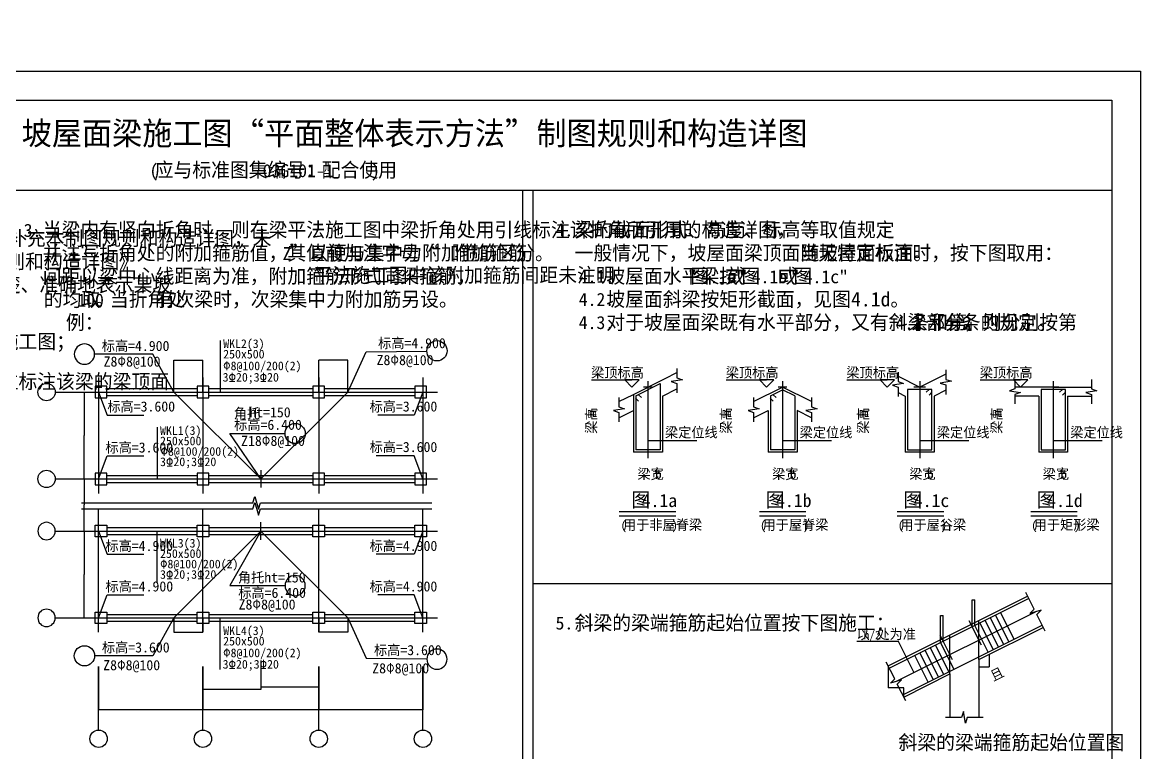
# Model space of a CAD drawing. Header units: metres. Extents: x 353221 to 519218, y 576917 to 745385.
# Drawn here: x 451514 to 490130, y 638170 to 663401 of the extents above; entities that cross this region are included whole.
import ezdxf

# ---------------------------------------------------------------- set-up
doc = ezdxf.new("R2010")
doc.units = ezdxf.units.M
doc.layers.add('PUB_TITLE', color=4, linetype='Continuous')
doc.dimstyles.get("Standard").update_dxf_attribs({"dimtxt": 2.5, "dimasz": 2.5, "dimexe": 1.25, "dimexo": 0.625, "dimtad": 1, "dimcen": 2.5, "dimazin": 3, "dimtfac": 1, "dimtmove": 0, "dimatfit": 3})

# ---------------------------------------------------------------- blocks, each defined once
blk = doc.blocks.new('_AXISO')
blk.add_circle((0, 0), 0.5)
blk = doc.blocks.new('M_S0BKA')
blk.add_lwpolyline([(-0.5, 0.5), (-0.5, -0.5), (0.5, -0.5), (0.5, 0.5)], close=True)
blk = doc.blocks.new('_CLOSEDFILLED')
at = {"color": 0, "linetype": 'BYBLOCK'}
blk.add_solid([(-1, 0), (0, 0), (-1, 0)], dxfattribs=at)
blk = doc.blocks.new('*D10')
for p, q in [((453647.69, 647627.62), (453647.69, 646727.62)), ((453647.44, 646727.62), (453647.19, 646727.62)), ((453647.69, 645827.62), (453647.69, 646727.62)), ((453647.69, 646727.62), (453647.69, 646727.62)), ((453647.94, 646727.62), (453648.19, 646727.62))]:
    blk.add_line(p, q)
at = {"layer": 'Defpoints'}
for p in [(453647.69, 647627.62), (453647.69, 646727.62), (453647.69, 645827.62)]:
    blk.add_point(p, dxfattribs=at)
at = {"layer": 'PUB_TITLE', "xscale": 0.25, "yscale": 0.25}
blk.add_blockref('_CLOSEDFILLED', (453647.69, 646727.62), dxfattribs=at)
at = {"layer": 'PUB_TITLE', "xscale": 0.25, "yscale": 0.25, "rotation": 180}
blk.add_blockref('_CLOSEDFILLED', (453647.69, 646727.62), dxfattribs=at)
at = {"layer": 'PUB_TITLE', "insert": (453647.69, 646728.745), "char_height": 1, "attachment_point": 5}
blk.add_mtext('0', dxfattribs=at)
blk = doc.blocks.new('*D11')
for p, q in [((453647.69, 645827.62), (453647.69, 644327.62)), ((453647.44, 644327.62), (453647.19, 644327.62)), ((453647.69, 642827.62), (453647.69, 644327.62)), ((453647.69, 644327.62), (453647.69, 644327.62)), ((453647.94, 644327.62), (453648.19, 644327.62))]:
    blk.add_line(p, q)
at = {"layer": 'Defpoints'}
for p in [(453647.69, 645827.62), (453647.69, 644327.62), (453647.69, 642827.62)]:
    blk.add_point(p, dxfattribs=at)
at = {"layer": 'PUB_TITLE', "xscale": 0.25, "yscale": 0.25}
blk.add_blockref('_CLOSEDFILLED', (453647.69, 644327.62), dxfattribs=at)
at = {"layer": 'PUB_TITLE', "xscale": 0.25, "yscale": 0.25, "rotation": 180}
blk.add_blockref('_CLOSEDFILLED', (453647.69, 644327.62), dxfattribs=at)
at = {"layer": 'PUB_TITLE', "insert": (453647.69, 644328.745), "char_height": 1, "attachment_point": 5}
blk.add_mtext('0', dxfattribs=at)
blk = doc.blocks.new('*D12')
for p, q in [((461747.69, 642827.62), (461747.69, 642327.62)), ((462747.69, 642827.62), (462747.69, 642327.62)), ((462245.69, 642327.62), (461747.44, 642327.62)), ((462747.94, 642327.62), (462249.69, 642327.62))]:
    blk.add_line(p, q)
at = {"layer": 'Defpoints'}
for p in [(461747.69, 642827.62), (462747.69, 642827.62), (462747.69, 642327.62)]:
    blk.add_point(p, dxfattribs=at)
at = {"layer": 'PUB_TITLE', "xscale": 0.25, "yscale": 0.25}
blk.add_blockref('_CLOSEDFILLED', (461747.69, 642327.62), dxfattribs=at)
at = {"layer": 'PUB_TITLE', "xscale": 0.25, "yscale": 0.25, "rotation": 180}
blk.add_blockref('_CLOSEDFILLED', (462747.69, 642327.62), dxfattribs=at)
at = {"layer": 'PUB_TITLE', "insert": (462247.69, 642327.62), "char_height": 1, "attachment_point": 5}
blk.add_mtext('1000', dxfattribs=at)
blk = doc.blocks.new('*D13')
for p, q in [((456747.69, 642827.62), (456747.69, 642327.62)), ((457747.69, 642827.62), (457747.69, 642327.62)), ((456747.94, 642327.62), (457245.69, 642327.62)), ((457249.69, 642327.62), (457747.44, 642327.62))]:
    blk.add_line(p, q)
at = {"layer": 'Defpoints'}
for p in [(456747.69, 642827.62), (457747.69, 642827.62), (456747.69, 642327.62)]:
    blk.add_point(p, dxfattribs=at)
at = {"layer": 'PUB_TITLE', "xscale": 0.25, "yscale": 0.25, "rotation": 180}
blk.add_blockref('_CLOSEDFILLED', (456747.69, 642327.62), dxfattribs=at)
at = {"layer": 'PUB_TITLE', "xscale": 0.25, "yscale": 0.25}
blk.add_blockref('_CLOSEDFILLED', (457747.69, 642327.62), dxfattribs=at)
at = {"layer": 'PUB_TITLE', "insert": (457247.69, 642327.62), "char_height": 1, "attachment_point": 5}
blk.add_mtext('1000', dxfattribs=at)
blk = doc.blocks.new('*D32')
for p, q in [((456747.69, 650627.62), (456747.69, 651727.62)), ((456747.94, 651727.62), (457245.69, 651727.62)), ((457249.69, 651727.62), (457747.44, 651727.62)), ((457747.69, 650627.62), (457747.69, 651727.62))]:
    blk.add_line(p, q)
at = {"layer": 'Defpoints'}
for p in [(456747.69, 651727.62), (456747.69, 650627.62), (457747.69, 650627.62)]:
    blk.add_point(p, dxfattribs=at)
at = {"layer": 'PUB_TITLE', "xscale": 0.25, "yscale": 0.25, "rotation": 180}
blk.add_blockref('_CLOSEDFILLED', (456747.69, 651727.62), dxfattribs=at)
at = {"layer": 'PUB_TITLE', "xscale": 0.25, "yscale": 0.25}
blk.add_blockref('_CLOSEDFILLED', (457747.69, 651727.62), dxfattribs=at)
at = {"layer": 'PUB_TITLE', "insert": (457247.69, 651727.62), "char_height": 1, "attachment_point": 5}
blk.add_mtext('1000', dxfattribs=at)
blk = doc.blocks.new('*D33')
for p, q in [((462245.69, 651727.62), (461747.44, 651727.62)), ((461747.69, 650627.62), (461747.69, 651727.62)), ((462747.94, 651727.62), (462249.69, 651727.62)), ((462747.69, 650627.62), (462747.69, 651727.62))]:
    blk.add_line(p, q)
at = {"layer": 'Defpoints'}
for p in [(462747.69, 651727.62), (461747.69, 650627.62), (462747.69, 650627.62)]:
    blk.add_point(p, dxfattribs=at)
at = {"layer": 'PUB_TITLE', "xscale": 0.25, "yscale": 0.25}
blk.add_blockref('_CLOSEDFILLED', (461747.69, 651727.62), dxfattribs=at)
at = {"layer": 'PUB_TITLE', "xscale": 0.25, "yscale": 0.25, "rotation": 180}
blk.add_blockref('_CLOSEDFILLED', (462747.69, 651727.62), dxfattribs=at)
at = {"layer": 'PUB_TITLE', "insert": (462247.69, 651727.62), "char_height": 1, "attachment_point": 5}
blk.add_mtext('1000', dxfattribs=at)
blk = doc.blocks.new('*D34')
for p, q in [((457747.69, 641149.31), (457747.69, 639649.31)), ((461747.69, 641149.31), (461747.69, 639649.31)), ((459745.69, 639649.31), (457747.44, 639649.31)), ((461747.94, 639649.31), (459749.69, 639649.31))]:
    blk.add_line(p, q)
at = {"layer": 'Defpoints'}
for p in [(457747.69, 641149.31), (461747.69, 641149.31), (461747.69, 639649.31)]:
    blk.add_point(p, dxfattribs=at)
at = {"layer": 'PUB_TITLE', "xscale": 0.25, "yscale": 0.25}
blk.add_blockref('_CLOSEDFILLED', (457747.69, 639649.31), dxfattribs=at)
at = {"layer": 'PUB_TITLE', "xscale": 0.25, "yscale": 0.25, "rotation": 180}
blk.add_blockref('_CLOSEDFILLED', (461747.69, 639649.31), dxfattribs=at)
at = {"layer": 'PUB_TITLE', "insert": (459747.69, 639649.31), "char_height": 1, "attachment_point": 5}
blk.add_mtext('4000', dxfattribs=at)
blk = doc.blocks.new('*D35')
for p, q in [((459747.69, 641349.31), (459747.69, 640449.31)), ((461747.69, 641149.31), (461747.69, 640449.31)), ((459747.94, 640449.31), (460745.69, 640449.31)), ((460749.69, 640449.31), (461747.44, 640449.31))]:
    blk.add_line(p, q)
at = {"layer": 'Defpoints'}
for p in [(459747.69, 641349.31), (461747.69, 641149.31), (459747.69, 640449.31)]:
    blk.add_point(p, dxfattribs=at)
at = {"layer": 'PUB_TITLE', "xscale": 0.25, "yscale": 0.25, "rotation": 180}
blk.add_blockref('_CLOSEDFILLED', (459747.69, 640449.31), dxfattribs=at)
at = {"layer": 'PUB_TITLE', "xscale": 0.25, "yscale": 0.25}
blk.add_blockref('_CLOSEDFILLED', (461747.69, 640449.31), dxfattribs=at)
at = {"layer": 'PUB_TITLE', "insert": (460747.69, 640449.31), "char_height": 1, "attachment_point": 5}
blk.add_mtext('2000', dxfattribs=at)
blk = doc.blocks.new('*D36')
for p, q in [((457747.69, 641149.31), (457747.69, 640349.31)), ((459747.69, 641349.31), (459747.69, 640349.31)), ((458745.69, 640349.31), (457747.44, 640349.31)), ((459747.94, 640349.31), (458749.69, 640349.31))]:
    blk.add_line(p, q)
at = {"layer": 'Defpoints'}
for p in [(457747.69, 641149.31), (459747.69, 641349.31), (459747.69, 640349.31)]:
    blk.add_point(p, dxfattribs=at)
at = {"layer": 'PUB_TITLE', "xscale": 0.25, "yscale": 0.25}
blk.add_blockref('_CLOSEDFILLED', (457747.69, 640349.31), dxfattribs=at)
at = {"layer": 'PUB_TITLE', "xscale": 0.25, "yscale": 0.25, "rotation": 180}
blk.add_blockref('_CLOSEDFILLED', (459747.69, 640349.31), dxfattribs=at)
at = {"layer": 'PUB_TITLE', "insert": (458747.69, 640349.31), "char_height": 1, "attachment_point": 5}
blk.add_mtext('2000', dxfattribs=at)
blk = doc.blocks.new('*D37')
for p, q in [((454147.69, 641149.31), (454147.69, 639649.31)), ((457747.69, 641149.31), (457747.69, 639649.31)), ((455945.69, 639649.31), (454147.44, 639649.31)), ((457747.94, 639649.31), (455949.69, 639649.31))]:
    blk.add_line(p, q)
at = {"layer": 'Defpoints'}
for p in [(454147.69, 641149.31), (457747.69, 641149.31), (457747.69, 639649.31)]:
    blk.add_point(p, dxfattribs=at)
at = {"layer": 'PUB_TITLE', "xscale": 0.25, "yscale": 0.25}
blk.add_blockref('_CLOSEDFILLED', (454147.69, 639649.31), dxfattribs=at)
at = {"layer": 'PUB_TITLE', "xscale": 0.25, "yscale": 0.25, "rotation": 180}
blk.add_blockref('_CLOSEDFILLED', (457747.69, 639649.31), dxfattribs=at)
at = {"layer": 'PUB_TITLE', "insert": (455947.69, 639649.31), "char_height": 1, "attachment_point": 5}
blk.add_mtext('3600', dxfattribs=at)
blk = doc.blocks.new('*D38')
for p, q in [((461747.69, 641149.31), (461747.69, 639649.31)), ((465347.69, 641149.31), (465347.69, 639649.31)), ((463545.69, 639649.31), (461747.44, 639649.31)), ((465347.94, 639649.31), (463549.69, 639649.31))]:
    blk.add_line(p, q)
at = {"layer": 'Defpoints'}
for p in [(461747.69, 641149.31), (465347.69, 641149.31), (465347.69, 639649.31)]:
    blk.add_point(p, dxfattribs=at)
at = {"layer": 'PUB_TITLE', "xscale": 0.25, "yscale": 0.25}
blk.add_blockref('_CLOSEDFILLED', (461747.69, 639649.31), dxfattribs=at)
at = {"layer": 'PUB_TITLE', "xscale": 0.25, "yscale": 0.25, "rotation": 180}
blk.add_blockref('_CLOSEDFILLED', (465347.69, 639649.31), dxfattribs=at)
at = {"layer": 'PUB_TITLE', "insert": (463547.69, 639649.31), "char_height": 1, "attachment_point": 5}
blk.add_mtext('3600', dxfattribs=at)
blk = doc.blocks.new('*D39')
for p, q in [((453647.69, 650627.62), (453647.69, 649127.62)), ((453647.44, 649127.62), (453647.19, 649127.62)), ((453647.69, 647627.62), (453647.69, 649127.62)), ((453647.69, 649127.62), (453647.69, 649127.62)), ((453647.94, 649127.62), (453648.19, 649127.62))]:
    blk.add_line(p, q)
at = {"layer": 'Defpoints'}
for p in [(453647.69, 650627.62), (453647.69, 649127.62), (453647.69, 647627.62)]:
    blk.add_point(p, dxfattribs=at)
at = {"layer": 'PUB_TITLE', "xscale": 0.25, "yscale": 0.25}
blk.add_blockref('_CLOSEDFILLED', (453647.69, 649127.62), dxfattribs=at)
at = {"layer": 'PUB_TITLE', "xscale": 0.25, "yscale": 0.25, "rotation": 180}
blk.add_blockref('_CLOSEDFILLED', (453647.69, 649127.62), dxfattribs=at)
at = {"layer": 'PUB_TITLE', "insert": (453647.69, 649128.745), "char_height": 1, "attachment_point": 5}
blk.add_mtext('0', dxfattribs=at)
blk = doc.blocks.new('*D98')
for p, q in [((481413.97, 641164.15), (481413.97, 640403.89)), ((481681.795, 640403.89), (481413.72, 640403.89)), ((481950.87, 640403.89), (481682.795, 640403.89)), ((481950.62, 640090.84), (481950.62, 640403.89))]:
    blk.add_line(p, q)
at = {"layer": 'Defpoints'}
for p in [(481413.97, 641164.15), (481950.62, 640403.89), (481950.62, 640090.84)]:
    blk.add_point(p, dxfattribs=at)
at = {"layer": 'PUB_TITLE', "xscale": 0.25, "yscale": 0.25}
blk.add_blockref('_CLOSEDFILLED', (481413.97, 640403.89), dxfattribs=at)
at = {"layer": 'PUB_TITLE', "xscale": 0.25, "yscale": 0.25, "rotation": 180}
blk.add_blockref('_CLOSEDFILLED', (481950.62, 640403.89), dxfattribs=at)
at = {"layer": 'PUB_TITLE', "insert": (481682.295, 640403.89), "char_height": 1, "attachment_point": 5}
blk.add_mtext('h', dxfattribs=at)
blk = doc.blocks.new('*D99')
for p, q in [((484902.23, 641566.64), (484902.23, 641135.64)), ((484544.46, 641387.76), (484544.46, 641135.64)), ((484544.71, 641135.64), (484720.845, 641135.64)), ((484725.845, 641135.64), (484901.98, 641135.64))]:
    blk.add_line(p, q)
at = {"layer": 'Defpoints'}
for p in [(484902.23, 641566.64), (484544.46, 641387.76), (484544.46, 641135.64)]:
    blk.add_point(p, dxfattribs=at)
at = {"layer": 'PUB_TITLE', "xscale": 0.25, "yscale": 0.25, "rotation": 180}
blk.add_blockref('_CLOSEDFILLED', (484544.46, 641135.64), dxfattribs=at)
at = {"layer": 'PUB_TITLE', "xscale": 0.25, "yscale": 0.25}
blk.add_blockref('_CLOSEDFILLED', (484902.23, 641135.64), dxfattribs=at)
at = {"layer": 'PUB_TITLE', "insert": (484723.345, 641135.64), "char_height": 1, "attachment_point": 5}
blk.add_mtext('<=100', dxfattribs=at)
blk = doc.blocks.new('*D100')
for p, q in [((483222.47, 641978.96), (483222.47, 642909.64)), ((483222.72, 642909.64), (483266.19, 642909.64)), ((483268.19, 642909.64), (483311.66, 642909.64)), ((483311.91, 642023.68), (483311.91, 642909.64))]:
    blk.add_line(p, q)
at = {"layer": 'Defpoints'}
for p in [(483222.47, 642909.64), (483222.47, 641978.96), (483311.91, 642023.68)]:
    blk.add_point(p, dxfattribs=at)
at = {"layer": 'PUB_TITLE', "xscale": 0.25, "yscale": 0.25, "rotation": 180}
blk.add_blockref('_CLOSEDFILLED', (483222.47, 642909.64), dxfattribs=at)
at = {"layer": 'PUB_TITLE', "xscale": 0.25, "yscale": 0.25}
blk.add_blockref('_CLOSEDFILLED', (483311.91, 642909.64), dxfattribs=at)
at = {"layer": 'PUB_TITLE', "insert": (483267.19, 642909.64), "char_height": 1, "attachment_point": 5}
blk.add_mtext('50', dxfattribs=at)
blk = doc.blocks.new('*D101')
for p, q in [((484311.91, 642523.68), (484311.91, 643454.37)), ((484312.16, 643454.37), (484355.63, 643454.37)), ((484357.63, 643454.37), (484401.1, 643454.37)), ((484401.35, 642568.4), (484401.35, 643454.37))]:
    blk.add_line(p, q)
at = {"layer": 'Defpoints'}
for p in [(484311.91, 643454.37), (484311.91, 642523.68), (484401.35, 642568.4)]:
    blk.add_point(p, dxfattribs=at)
at = {"layer": 'PUB_TITLE', "xscale": 0.25, "yscale": 0.25, "rotation": 180}
blk.add_blockref('_CLOSEDFILLED', (484311.91, 643454.37), dxfattribs=at)
at = {"layer": 'PUB_TITLE', "xscale": 0.25, "yscale": 0.25}
blk.add_blockref('_CLOSEDFILLED', (484401.35, 643454.37), dxfattribs=at)
at = {"layer": 'PUB_TITLE', "insert": (484356.63, 643454.37), "char_height": 1, "attachment_point": 5}
blk.add_mtext('50', dxfattribs=at)

msp = doc.modelspace()

# ---------------------------------------------------------------- linework, layer by layer
at = {"layer": 'PUB_TITLE'}
for p, q in [((486581.05, 657588.02), (468160.08, 657588.02)), ((468791.6, 620716.65), (468791.6, 657588.02)), ((469156.84, 620716.65), (469156.84, 657588.02)), ((458347.69, 652413.69), (458347.69, 650627.62)), ((456016.96, 651935.09), (454006.43, 651935.09)), ((456747.69, 650627.62), (456016.96, 651935.09)), ((454147.69, 651127.62), (454147.69, 647127.62)), ((457747.69, 651127.62), (457747.69, 647127.62)), ((461747.69, 651127.62), (461747.69, 647127.62)), ((465347.69, 651127.62), (465347.69, 647127.62)), ((472615.35, 650549.28), (473715.35, 651099.28)), ((473715.35, 651099.28), (474115.35, 651299.28)), ((481753.62, 651174.28), (482503.62, 650799.28)), ((483403.62, 651249.28), (482503.62, 650799.28)), ((454427.69, 650747.62), (457547.69, 650747.62)), ((457947.69, 650747.62), (461547.69, 650747.62)), ((461947.69, 650747.62), (465067.69, 650747.62)), ((471165.35, 651049.28), (472565.35, 651049.28)), ((472815.35, 651049.28), (472315.35, 651049.28)), ((472315.35, 651049.28), (472565.35, 650799.28)), ((472565.35, 650799.28), (472815.35, 651049.28)), ((473265.35, 650799.28), (472965.35, 650799.28)), ((473115.35, 650999.28), (473115.35, 648349.28)), ((473615.35, 650490.26), (474115.35, 650740.26)), ((475816.14, 651049.28), (477216.14, 651049.28)), ((476766.14, 650299.28), (477766.14, 650799.28)), ((476966.14, 651049.28), (477216.14, 650799.28)), ((477466.14, 651049.28), (476966.14, 651049.28)), ((477216.14, 650799.28), (477466.14, 651049.28)), ((477916.14, 650799.28), (477616.14, 650799.28)), ((477766.14, 650999.28), (477766.14, 648349.28)), ((478766.14, 650299.28), (477766.14, 650799.28)), ((479980.34, 651049.28), (481380.34, 651049.28)), ((481130.34, 651049.28), (481380.34, 650799.28)), ((481630.34, 651049.28), (481130.34, 651049.28)), ((481380.34, 650799.28), (481630.34, 651049.28)), ((482703.62, 650799.28), (482303.62, 650799.28)), ((482503.62, 650999.28), (482503.62, 648349.28)), ((483403.62, 650690.26), (483003.62, 650490.26)), ((484587.31, 651049.28), (485987.31, 651049.28)), ((486237.31, 651049.28), (485737.31, 651049.28)), ((485737.31, 651049.28), (485987.31, 650799.28)), ((487110.59, 650799.28), (485791.31, 650799.28)), ((485987.31, 650799.28), (486237.31, 651049.28)), ((487310.59, 650799.28), (486910.59, 650799.28)), ((487110.59, 650999.28), (487110.59, 648349.28)), ((487110.59, 650799.28), (488429.87, 650799.28)), ((452647.69, 650627.62), (453647.69, 650627.62)), ((453647.69, 650627.62), (465847.69, 650627.62)), ((454427.69, 650507.62), (457547.69, 650507.62)), ((456747.69, 650627.62), (459747.69, 647627.62)), ((457947.69, 650507.62), (461547.69, 650507.62)), ((462747.69, 650627.62), (459747.69, 647627.62)), ((461947.69, 650507.62), (465067.69, 650507.62)), ((472115.35, 650299.28), (472615.35, 650549.28)), ((472615.35, 650549.28), (472615.35, 648549.28)), ((473615.35, 650490.26), (473615.35, 648549.28)), ((481753.62, 650615.26), (482003.62, 650490.26)), ((482003.62, 650490.26), (482003.62, 648549.28)), ((483003.62, 650490.26), (483003.62, 648549.28)), ((486610.59, 650490.26), (485791.31, 650490.26)), ((486610.59, 650490.26), (486610.59, 648549.28)), ((487610.59, 650490.26), (488429.87, 650490.26)), ((487610.59, 650490.26), (487610.59, 648549.28)), ((472115.35, 649740.26), (472615.35, 649990.26)), ((476766.14, 649740.26), (477266.14, 649990.26)), ((477266.14, 649990.26), (477266.14, 648549.28)), ((478766.14, 649740.26), (478266.14, 649990.26)), ((478266.14, 649990.26), (478266.14, 648549.28)), ((456166.73, 649413.69), (456166.73, 647627.62)), ((458678.84, 649196.52), (460583.68, 649196.52)), ((459747.69, 647627.62), (458678.84, 649196.52)), ((473615.35, 648549.28), (472615.35, 648549.28)), ((478266.14, 648549.28), (477266.14, 648549.28)), ((483003.62, 648549.28), (482003.62, 648549.28)), ((487610.59, 648549.28), (486610.59, 648549.28)), ((452647.69, 647627.62), (453647.69, 647627.62)), ((453647.69, 647627.62), (465847.69, 647627.62)), ((454427.69, 647747.62), (457547.69, 647747.62)), ((457947.69, 647747.62), (461547.69, 647747.62)), ((459747.69, 647927.62), (459747.69, 647327.62)), ((461947.69, 647747.62), (465067.69, 647747.62)), ((454427.69, 647507.62), (457547.69, 647507.62)), ((457947.69, 647507.62), (461547.69, 647507.62)), ((461947.69, 647507.62), (465067.69, 647507.62)), ((454147.69, 642327.62), (454147.69, 646598.36)), ((457747.69, 642327.62), (457747.69, 646598.36)), ((461747.69, 642327.62), (461747.69, 646598.36)), ((465347.69, 642327.62), (465347.69, 646598.36)), ((459747.69, 645527.62), (459747.69, 646127.62)), ((452647.69, 645827.62), (453647.69, 645827.62)), ((453647.69, 645827.62), (465847.69, 645827.62)), ((454427.69, 645947.62), (457547.69, 645947.62)), ((454427.69, 645707.62), (457547.69, 645707.62)), ((456166.73, 644041.55), (456166.73, 645827.62)), ((456747.69, 642827.62), (459747.69, 645827.62)), ((457947.69, 645947.62), (461547.69, 645947.62)), ((457947.69, 645707.62), (461547.69, 645707.62)), ((459747.69, 645827.62), (458678.84, 643939.69)), ((462747.69, 642827.62), (459747.69, 645827.62)), ((461947.69, 645947.62), (465067.69, 645947.62)), ((461947.69, 645707.62), (465067.69, 645707.62)), ((458678.84, 643939.69), (460583.68, 643939.69)), ((489130.4, 644006.18), (469156.84, 644006.18)), ((481413.97, 641164.15), (486227.74, 643571.04)), ((481682.29, 640627.49), (486496.07, 643034.38)), ((452647.69, 642827.62), (453647.69, 642827.62)), ((453647.69, 642827.62), (465847.69, 642827.62)), ((454427.69, 642947.62), (457547.69, 642947.62)), ((454427.69, 642707.62), (457547.69, 642707.62)), ((456747.69, 642827.62), (456016.96, 641520.15)), ((457947.69, 642947.62), (461547.69, 642947.62)), ((457947.69, 642707.62), (461547.69, 642707.62)), ((458347.69, 641041.55), (458347.69, 642827.62)), ((461947.69, 642947.62), (465067.69, 642947.62)), ((461947.69, 642707.62), (465067.69, 642707.62)), ((484633.9, 641879.69), (484209.05, 642729.4)), ((484544.46, 641387.76), (484544.46, 642729.4)), ((483633.9, 641379.69), (483209.05, 642229.4)), ((483544.46, 640887.76), (483544.46, 642229.4)), ((484544.46, 641387.76), (486764.4, 642497.73)), ((481764.36, 642013.91), (480333.62, 642013.91)), ((482296.95, 640948.73), (481764.36, 642013.91)), ((456016.96, 641520.15), (454006.43, 641520.15)), ((454147.69, 638949.31), (454147.69, 641149.31)), ((457747.69, 638949.31), (457747.69, 641149.31)), ((461747.69, 638949.31), (461747.69, 641149.31)), ((465347.69, 638949.31), (465347.69, 641149.31)), ((484544.46, 641387.76), (484544.46, 639387.76)), ((481950.62, 640090.84), (483544.46, 640887.76)), ((483544.46, 640887.76), (483544.46, 639387.76))]:
    msp.add_line(p, q, dxfattribs=at)
for points in [[(430730.4, 619716.65), (430730.4, 661716.65), (490130.4, 661716.65), (490130.4, 619716.65)], [(433230.4, 620716.65), (433230.4, 660716.65), (489130.4, 660716.65), (489130.4, 620716.65)]]:
    msp.add_lwpolyline(points, close=True, dxfattribs=at)
for points in [[(489130.4, 657588.02), (433230.4, 657588.02)], [(462747.69, 650627.62), (463386.92, 652017.65), (465480.95, 652042.19)], [(474115.35, 651443.37), (474115.35, 651115.77), (474307.35, 651051.77), (473923.35, 650987.77), (474115.35, 650923.77), (474115.35, 650596.16)], [(481753.62, 651318.37), (481753.62, 650990.77), (481945.62, 650926.77), (481561.62, 650862.77), (481753.62, 650798.77), (481753.62, 650471.16)], [(483403.62, 651393.37), (483403.62, 651065.77), (483595.62, 651001.77), (483211.62, 650937.77), (483403.62, 650873.77), (483403.62, 650546.16)], [(472695.35, 650499.83), (473535.35, 650919.83)], [(473535.35, 650919.83), (473535.35, 648629.28)], [(477346.14, 650499.83), (477766.14, 650709.83)], [(478186.14, 650499.83), (477766.14, 650709.83)], [(482823.62, 650519.28), (482923.62, 650619.28), (482923.62, 650719.28), (482083.62, 650719.28), (482083.62, 648629.28), (482923.62, 648629.28), (482923.62, 650719.28), (482823.62, 650719.28), (482723.62, 650619.28)], [(485791.31, 651064.07), (485791.31, 650736.46), (485599.31, 650672.46), (485983.31, 650608.46), (485791.31, 650544.46), (485791.31, 650216.85)], [(487430.59, 650519.28), (487530.59, 650619.28), (487530.59, 650719.28), (486690.59, 650719.28), (486690.59, 648629.28), (487530.59, 648629.28), (487530.59, 650719.28), (487430.59, 650719.28), (487330.59, 650619.28)], [(488429.87, 651064.07), (488429.87, 650736.46), (488621.87, 650672.46), (488237.87, 650608.46), (488429.87, 650544.46), (488429.87, 650216.85)], [(454147.69, 650627.62), (454447.69, 649827.62), (455709.19, 649827.62)], [(465347.69, 650627.62), (465047.69, 649827.62), (463786.19, 649827.62)], [(472115.35, 650443.37), (472115.35, 650115.77), (472307.35, 650051.77), (471923.35, 649987.77), (472115.35, 649923.77), (472115.35, 649596.16)], [(472685.39, 650421.6), (472787.76, 650319.24)], [(472695.35, 650499.83), (472695.35, 648629.28)], [(472791.56, 650537.71), (472893.93, 650435.34)], [(476766.14, 650443.37), (476766.14, 650115.77), (476958.14, 650051.77), (476574.14, 649987.77), (476766.14, 649923.77), (476766.14, 649596.16)], [(477336.18, 650421.6), (477438.55, 650319.24)], [(477346.14, 650499.83), (477346.14, 648629.28)], [(477442.35, 650537.71), (477544.72, 650435.34)], [(478186.14, 650499.83), (478186.14, 648629.28)], [(478766.14, 650443.37), (478766.14, 650115.77), (478958.14, 650051.77), (478574.14, 649987.77), (478766.14, 649923.77), (478766.14, 649596.16)], [(473115.35, 648949.28), (473365.35, 648949.28), (474807.6, 648949.28)], [(477766.14, 648949.28), (478016.14, 648949.28), (479458.39, 648949.28)], [(482503.62, 648949.28), (482753.62, 648949.28), (484195.87, 648949.28)], [(487110.59, 648949.28), (487360.59, 648949.28), (488802.84, 648949.28)], [(454147.69, 647627.62), (454447.69, 648427.62), (455709.19, 648427.62)], [(465347.69, 647627.62), (465047.69, 648427.62), (463729.6, 648427.62)], [(473535.35, 648629.28), (472695.35, 648629.28)], [(478186.14, 648629.28), (477346.14, 648629.28)], [(453553.45, 646798.36), (459475.13, 646798.36), (459545.13, 647018.36), (459665.13, 646578.36), (459735.13, 646798.36), (465656.81, 646798.36)], [(453553.45, 646598.36), (459475.13, 646598.36), (459545.13, 646818.36), (459665.13, 646378.36), (459735.13, 646598.36), (465656.81, 646598.36)], [(472117.08, 646506.29), (474082.83, 646506.29)], [(476969.87, 646506.29), (478574.16, 646506.29)], [(481727.44, 646506.29), (483331.73, 646506.29)], [(486334.41, 646506.29), (487938.7, 646506.29)], [(472117.08, 646356.29), (474082.83, 646356.29)], [(476969.87, 646356.29), (478574.16, 646356.29)], [(481727.44, 646356.29), (483331.73, 646356.29)], [(486334.41, 646356.29), (487938.7, 646356.29)], [(454147.69, 645827.62), (454447.69, 645027.62), (455709.19, 645027.62)], [(465347.69, 645827.62), (465047.69, 645027.62), (463729.6, 645027.62)], [(454147.69, 642827.62), (454447.69, 643627.62), (455709.19, 643627.62)], [(465347.69, 642827.62), (465047.69, 643627.62), (463786.19, 643627.62)], [(481449.74, 641092.6), (486263.52, 643499.48)], [(486831.48, 642363.56), (486540.79, 642944.94), (486689.86, 643094.01), (486302.28, 642974.75), (486451.35, 643123.82), (486160.66, 643705.2)], [(485760.88, 642085.41), (485295.78, 643015.61)], [(462747.69, 642827.62), (463386.92, 641437.58), (465480.95, 641413.05)], [(485045.34, 641727.64), (484580.24, 642657.84)], [(485224.23, 641817.08), (484759.12, 642747.29)], [(485403.11, 641906.52), (484938.01, 642836.73)], [(485582, 641995.97), (485116.89, 642926.17)], [(481914.85, 640162.39), (486728.62, 642569.28)], [(484866.45, 641638.2), (484401.35, 642568.4)], [(483508.68, 640959.31), (483043.58, 641889.51)], [(483687.57, 641048.75), (483222.47, 641978.96)], [(482793.14, 640601.54), (482328.04, 641531.74)], [(482972.03, 640690.98), (482506.93, 641621.19)], [(483150.91, 640780.42), (482685.81, 641710.63)], [(483329.8, 640869.87), (482864.7, 641800.07)], [(482017.7, 639956.67), (481727.02, 640538.05), (481876.09, 640687.12), (481488.5, 640567.86), (481637.57, 640716.94), (481346.88, 641298.31)], [(484694.46, 639387.76), (484144.46, 639387.76), (484077.79, 639187.76), (484011.13, 639587.76), (483944.46, 639387.76), (483394.46, 639387.76)]]:
    msp.add_lwpolyline(points, dxfattribs=at)

# ---------------------------------------------------------------- block references
for name, p, xscale, yscale, zscale in [('_AXISO', (453656.46, 651939.85), -700, 700, 700), ('_AXISO', (465830.73, 652054.55), 700, 700, 700), ('_AXISO', (452347.69, 650627.62), 600, 600, 600), ('M_S0BKA', (454227.69, 650627.62), 400, 400, 400), ('M_S0BKA', (457747.69, 650627.62), 400, 400, 400), ('M_S0BKA', (461747.69, 650627.62), 400, 400, 400), ('M_S0BKA', (465267.69, 650627.62), 400, 400, 400), ('_AXISO', (460933.68, 649196.52), 700, 700, 700), ('_AXISO', (452347.69, 647627.62), 600, 600, 600), ('M_S0BKA', (454227.69, 647627.62), 400, 400, 400), ('M_S0BKA', (457747.69, 647627.62), 400, 400, 400), ('M_S0BKA', (461747.69, 647627.62), 400, 400, 400), ('M_S0BKA', (465267.69, 647627.62), 400, 400, 400), ('_AXISO', (454147.69, 638649.31), 600, 600, 600), ('_AXISO', (457747.69, 638649.31), 600, 600, 600), ('_AXISO', (461747.69, 638649.31), 600, 600, 600), ('_AXISO', (465347.69, 638649.31), 600, 600, 600)]:
    msp.add_blockref(name, p, dxfattribs=dict(at, xscale=xscale, yscale=yscale, zscale=zscale))
at = {"layer": 'PUB_TITLE', "rotation": 180}
for name, p, xscale, yscale, zscale in [('_AXISO', (452347.69, 645827.62), -600, 600, 600), ('M_S0BKA', (454227.69, 645827.62), -400, 400, 400), ('M_S0BKA', (457747.69, 645827.62), -400, 400, 400), ('M_S0BKA', (461747.69, 645827.62), -400, 400, 400), ('M_S0BKA', (465267.69, 645827.62), -400, 400, 400), ('_AXISO', (460933.68, 643939.69), -700, 700, 700), ('_AXISO', (452347.69, 642827.62), -600, 600, 600), ('M_S0BKA', (454227.69, 642827.62), -400, 400, 400), ('M_S0BKA', (457747.69, 642827.62), -400, 400, 400), ('M_S0BKA', (461747.69, 642827.62), -400, 400, 400), ('M_S0BKA', (465267.69, 642827.62), -400, 400, 400), ('_AXISO', (453656.46, 641515.38), 700, 700, 700), ('_AXISO', (465830.73, 641400.68), -700, 700, 700)]:
    msp.add_blockref(name, p, dxfattribs=dict(at, xscale=xscale, yscale=yscale, zscale=zscale))

# ---------------------------------------------------------------- texts
at = {"layer": 'PUB_TITLE'}
for s, height, p in [('坡屋面梁施工图“平面整体表示方法”制图规则和构造详图', 800, (451491.75, 659166.35)), ('(', 450, (455904.44, 658052.52)), ('应与标准图集编号：', 500, (456081.57, 658052.52)), ('03G101-1 ', 450, (459813.59, 658052.52)), ('配合使用', 500, (461850.69, 658052.52)), (')', 450, (463551.48, 658052.52)), ('当梁内有竖向折角时，则在梁平法施工图中梁折角处用引线标注该折角所引用的构造详图，', 500, (452215.28, 655986.13)), ('梁的截面形式、高度、标高等取值规定', 500, (470583.16, 655988.02)), ('为方便采用“平面整体表示方法”表示坡屋面梁施工图，特补充本制图规则和构造详图，未', 500, (434057.66, 655689.99)), ('3.', 450, (451558.29, 655990.51)), ('4.', 450, (469926.17, 656005.42)), ('并注写折角处的附加箍筋值，其值前加注字母“', 500, (452215.28, 655186.13)), ('”以便与集中力附加箍筋区分。', 500, (460737.64, 655186.13)), ('附加箍筋', 500, (466337.52, 655190.74)), ('一般情况下，坡屋面梁顶面随坡屋面板面。', 500, (470583.16, 655188.02)), ('当无特定标注时，按下图取用：', 500, (478347.36, 655188.02)), ('涉及部分均详《混凝土结构施工图平面整体表示方法制图规则和构造详图》', 500, (434057.66, 654889.99)), ('Z', 450, (460498.35, 655186.13)), ('间距以梁中心线距离为准，附加箍筋形式同梁箍筋，', 500, (452215.28, 654386.13)), ('平法施工图中该附加箍筋间距未注明', 500, (461567.89, 654418.79)), ('坡屋面水平梁按', 500, (471679.07, 654388.02)), ('或', 500, (475838.74, 654388.02)), ('或', 500, (477634.88, 654388.02)), ('当采用“平面整体表示方法”尚不能清楚、准确地表示某坡', 500, (439692.06, 654089.99)), ('4.1.', 450, (470726.17, 654405.42)), ('"', 450, (474495.73, 654388.02)), ('图', 500, (474584.91, 654388.02)), ('4.1a"', 450, (474942.09, 654388.02)), ('"', 450, (476252.25, 654388.02)), ('图', 500, (476341.43, 654388.02)), ('4.1b"', 450, (476698.61, 654388.02)), ('"', 450, (478048.39, 654388.02)), ('图', 500, (478137.57, 654388.02)), ('4.1c"', 450, (478494.75, 654388.02)), ('的均取', 500, (452255.51, 653581.22)), ('100', 450, (453409.89, 653581.22)), ('当折角处', 500, (454535.89, 653586.13)), ('有次梁时，次梁集中力附加筋另设。', 500, (456149.2, 653586.13)), ('4.2.', 450, (470726.17, 653605.42)), ('坡屋面斜梁按矩形截面，见图4.1d。', 500, (471679.07, 653588.02)), ('。', 500, (454040.18, 653581.22)), ('例：', 500, (453015.28, 652786.13)), ('4.3.', 450, (470726.17, 652805.42)), ('对于坡屋面梁既有水平部分，又有斜梁部分，则分别按第', 500, (471679.07, 652788.02)), ('4.1', 450, (481670.89, 652788.02)), ('条和第', 500, (482181.31, 652788.02)), ('4.2', 450, (483373.13, 652788.02)), ('条的规定。', 500, (483952.13, 652788.02)), ('对于整根坡屋面梁为水平梁，则按一般梁采用平法表示其施工图；', 500, (434479.83, 652126.28)), ('标高=4.900', 350, (454254.89, 652047.04)), ('WKL2(3)', 300, (458449.2, 652149.37)), ('标高=4.900', 350, (463797.43, 652143.41)), ('Z8%%1308@100', 350, (454319.8, 651508.55)), ('250x500', 300, (458449.2, 651789.37)), ('Z8%%1308@100', 350, (463746.02, 651559.48)), ('%%1308@100/200(2)', 300, (458447.03, 651384.24)), ('梁顶标高', 350, (471153.19, 651129.03)), ('梁顶标高', 350, (475803.98, 651129.03)), ('梁顶标高', 350, (479968.18, 651129.03)), ('梁顶标高', 350, (484575.15, 651129.03)), ('当坡屋面梁部分或全部为斜梁时，则在梁平法施工图中原位标注该梁的梁顶面', 500, (434479.83, 650745.82)), ('3%%13120;3%%13120', 300, (458429.74, 650989.68)), ('标高=3.600', 350, (454449.12, 649955.98)), ('标高=3.600', 350, (463503.94, 649955.98)), ('角托', 350, (458815.55, 649720.6)), ('ht=150', 350, (459350.8, 649754.86)), ('标高=6.400', 350, (458827.18, 649324.51)), ('WKL1(3)', 300, (456268.24, 649149.37)), ('梁定位线', 350, (473704.53, 649061.84)), ('梁定位线', 350, (478355.32, 649061.84)), ('梁定位线', 350, (483092.8, 649061.84)), ('梁定位线', 350, (487699.77, 649061.84)), ('标高=3.600', 350, (454382.53, 648539.58)), ('250x500', 300, (456268.24, 648789.37)), ('%%1308@100/200(2)', 300, (456285.26, 648427.62)), ('Z18%%1308@100', 350, (459067.57, 648767.88)), ('标高=3.600', 350, (463503.94, 648555.98)), ('3%%13120;3%%13120', 300, (456268.24, 648069.37)), ('梁宽', 350, (472753.02, 647628.39)), ('梁宽', 350, (477403.81, 647628.39)), ('梁宽', 350, (482141.29, 647628.39)), ('梁宽', 350, (486748.26, 647628.39)), ('b', 315, (473368.61, 647628.39)), ('b', 315, (478019.4, 647628.39)), ('b', 315, (482756.88, 647628.39)), ('b', 315, (487363.85, 647628.39)), ('图', 500, (472543.94, 646656.29)), ('4.1a', 450, (472901.11, 646656.29)), ('图', 500, (477183.3, 646656.29)), ('4.1b', 450, (477540.47, 646656.29)), ('图', 500, (481940.86, 646656.29)), ('4.1c', 450, (482298.04, 646656.29)), ('图', 500, (486547.83, 646656.29)), ('4.1d', 450, (486905.01, 646656.29)), ('(', 315, (472170.95, 645867.51)), ('用于非屋脊梁', 350, (472257.38, 645867.51)), (')', 315, (473936.06, 645867.51)), ('(', 315, (476986.82, 645867.51)), ('用于屋脊梁', 350, (477073.25, 645867.51)), (')', 315, (478471.93, 645867.51)), ('(', 315, (481744.38, 645867.51)), ('用于屋谷梁', 350, (481830.81, 645867.51)), (')', 315, (483229.5, 645867.51)), ('(', 315, (486351.35, 645867.51)), ('用于矩形梁', 350, (486437.78, 645867.51)), (')', 315, (487836.47, 645867.51)), ('标高=4.900', 350, (454382.53, 645139.58)), ('WKL3(3)', 300, (456268.24, 645257.5)), ('标高=4.900', 350, (463504.04, 645139.58)), ('250x500', 300, (456268.24, 644897.5)), ('%%1308@100/200(2)', 300, (456268.24, 644537.5)), ('标高=4.900', 350, (454382.53, 643739.58)), ('3%%13120;3%%13120', 300, (456268.24, 644177.5)), ('角托ht=150', 350, (458956.97, 644049.74)), ('标高=4.900', 350, (463504.04, 643739.58)), ('标高=6.400', 350, (458968.6, 643518.48)), ('Z8%%1308@100', 350, (458981.28, 643115.63)), ('斜梁的梁端箍筋起始位置按下图施工：', 500, (470583.16, 642406.18)), ('5.', 450, (469926.17, 642423.59)), ('WKL4(3)', 300, (458449.2, 642233.61)), ('以', 350, (480317.32, 642089.64)), ('h/2', 291.85, (480560.93, 642089.64)), ('处为准', 350, (481006.14, 642089.64)), ('标高=3.600', 350, (454261.66, 641632.11)), ('250x500', 300, (458449.2, 641873.61)), ('标高=3.600', 350, (463656.24, 641539.41)), ('%%1308@100/200(2)', 300, (458447.03, 641468.47)), ('Z8%%1308@100', 350, (454305.41, 641018.24)), ('3%%13120;3%%13120', 300, (458429.74, 641073.91)), ('Z8%%1308@100', 350, (463595.41, 640910.27)), ('斜梁的梁端箍筋起始位置图', 500, (481769.16, 638275.42))]:
    msp.add_text(s, height=height, dxfattribs=at).set_placement(p)
for s, height, rotation, p in [('梁高', 350, 90, (471336.23, 649186.95)), ('h', 315, 90, (471336.23, 649791.65)), ('梁高', 350, 90, (475987.02, 649186.95)), ('h', 315, 90, (475987.02, 649791.65)), ('梁高', 350, 90, (480724.5, 649186.95)), ('h', 315, 90, (480724.5, 649791.65)), ('梁高', 350, 90, (485331.47, 649186.95)), ('h', 315, 90, (485331.47, 649791.65)), ('且', 350, 26.57, (485042.22, 640626.89))]:
    msp.add_text(s, height=height, rotation=rotation, dxfattribs=at).set_placement(p)

# ---------------------------------------------------------------- dimensions: what is measured, and where the dimension line sits
for base, p1, p2, picture, middle in [((456747.69, 651727.62), (456747.69, 650627.62), (457747.69, 650627.62), '*D32', (457247.69, 651727.62)), ((462747.69, 651727.62), (462747.69, 650627.62), (461747.69, 650627.62), '*D33', (462247.69, 651727.62)), ((453647.69, 649127.62), (453647.69, 650627.62), (453647.69, 647627.62), '*D39', (453647.69, 649128.745)), ((453647.69, 646727.62), (453647.69, 647627.62), (453647.69, 645827.62), '*D10', (453647.69, 646728.745)), ((453647.69, 644327.62), (453647.69, 642827.62), (453647.69, 645827.62), '*D11', (453647.69, 644328.745)), ((456747.69, 642327.62), (456747.69, 642827.62), (457747.69, 642827.62), '*D13', (457247.69, 642327.62)), ((462747.69, 642327.62), (462747.69, 642827.62), (461747.69, 642827.62), '*D12', (462247.69, 642327.62)), ((457747.69, 639649.31), (457747.69, 641149.31), (454147.69, 641149.31), '*D37', (455947.69, 639649.31)), ((459747.69, 640349.31), (459747.69, 641349.31), (457747.69, 641149.31), '*D36', (458747.69, 640349.31)), ((461747.69, 639649.31), (461747.69, 641149.31), (457747.69, 641149.31), '*D34', (459747.69, 639649.31)), ((459747.69, 640449.31), (459747.69, 641349.31), (461747.69, 641149.31), '*D35', (460747.69, 640449.31)), ((465347.69, 639649.31), (465347.69, 641149.31), (461747.69, 641149.31), '*D38', (463547.69, 639649.31))]:
    dim = msp.add_linear_dim(base=base, p1=p1, p2=p2, dimstyle='Standard', dxfattribs=at)
    dim.commit()
    dim.dimension.update_dxf_attribs({"geometry": picture, "text_midpoint": middle})
for base, p1, p2, text, picture, middle in [((484311.91, 643454.37), (484311.91, 642523.68), (484401.35, 642568.4), '50', '*D101', (484356.63, 643454.37)), ((483222.47, 642909.64), (483222.47, 641978.96), (483311.91, 642023.68), '50', '*D100', (483267.19, 642909.64)), ((484544.46, 641135.64), (484544.46, 641387.76), (484902.23, 641566.64), '<=100', '*D99', (484723.345, 641135.64)), ((481950.62, 640403.89), (481950.62, 640090.84), (481413.97, 641164.15), 'h', '*D98', (481682.295, 640403.89))]:
    dim = msp.add_linear_dim(base=base, p1=p1, p2=p2, text=text, dimstyle='Standard', dxfattribs=at)
    dim.commit()
    dim.dimension.update_dxf_attribs({"geometry": picture, "text_midpoint": middle})

doc.saveas('drawing.dxf')
